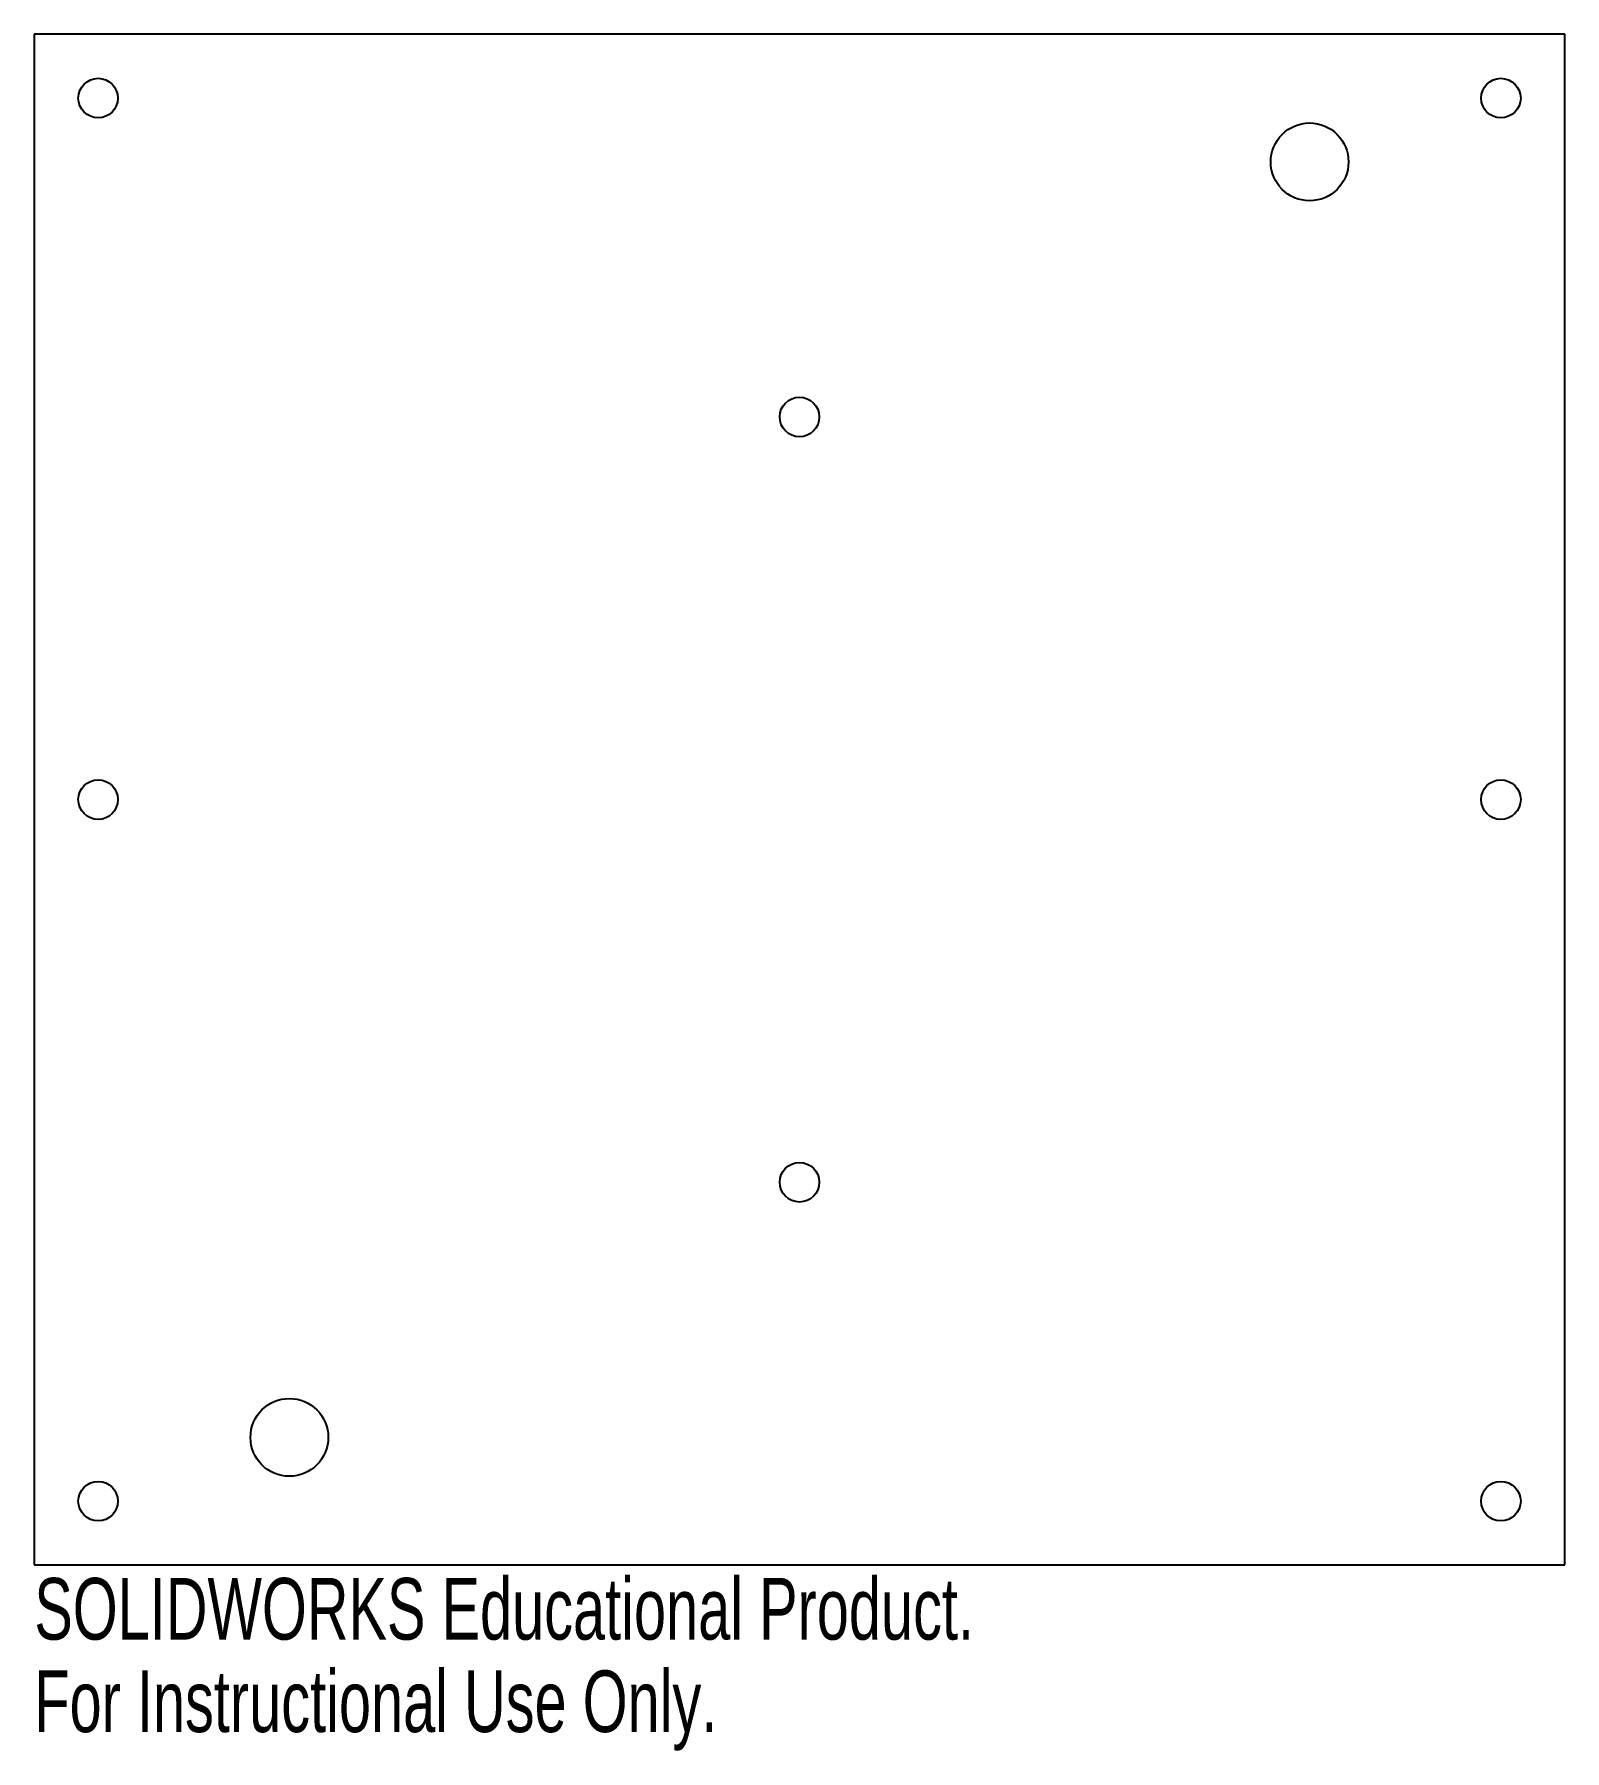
# Model space of a CAD drawing. Header units: millimetres. Extents: x -60 to 60, y -75 to 60.
import ezdxf

# ---------------------------------------------------------------- set-up
doc = ezdxf.new("R2010")
doc.units = ezdxf.units.MM
doc.styles.add('SLDTEXTSTYLE0', font='TXT', dxfattribs={"width": 0.7})

msp = doc.modelspace()

# ---------------------------------------------------------------- linework, layer by layer
at = {"color": 7, "linetype": 'Continuous', "lineweight": 25}
for p, q in [((-60, 60), (-60, -60)), ((60, 60), (-60, 60)), ((60, -60), (60, 60)), ((-60, -60), (60, -60))]:
    msp.add_line(p, q, dxfattribs=at)
for centre, radius in [((-55, 55), 1.55), ((55, 55), 1.55), ((40, 50), 3.05), ((0, 30), 1.55), ((-55, 0), 1.55), ((55, 0), 1.55), ((0, -30), 1.55), ((-40, -50), 3.05), ((-55, -55), 1.55), ((55, -55), 1.55)]:
    msp.add_circle(centre, radius, dxfattribs=at)

# ---------------------------------------------------------------- texts
at = {"color": 7, "linetype": 'Continuous', "char_height": 4.8336, "attachment_point": 1, "style": 'SLDTEXTSTYLE0'}
for s, insert in [('SOLIDWORKS Educational Product.', (-60, -61.02)), ('For Instructional Use Only.', (-60, -68.27))]:
    msp.add_mtext(s, dxfattribs=dict(at, insert=insert))

doc.saveas('drawing.dxf')
